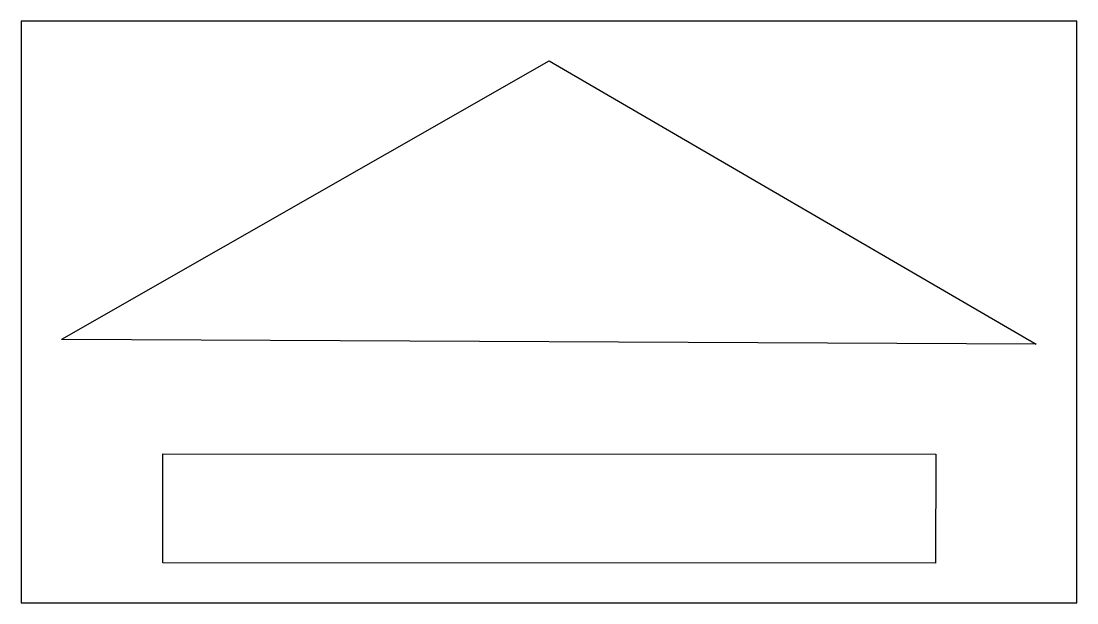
# Model space of a CAD drawing. Header units: inches. Extents: x 0 to 78, y 0 to 43.
import ezdxf

# ---------------------------------------------------------------- set-up
doc = ezdxf.new("R2010")
doc.units = ezdxf.units.IN
doc.header["$MEASUREMENT"] = 0
doc.layers.add('CUT', color=1, linetype='Continuous')

msp = doc.modelspace()

# ---------------------------------------------------------------- linework, layer by layer
at = {"layer": 'CUT'}
for points in [[(0, 0), (78, 0), (78, 43), (0, 43)], [(3, 19.499), (39.021, 40.057), (75, 19.134), (3, 19.466)], [(10.472, 2.956), (10.472, 11.008), (67.571, 10.995), (67.559, 2.943)]]:
    msp.add_lwpolyline(points, close=True, dxfattribs=at)

doc.saveas('drawing.dxf')
